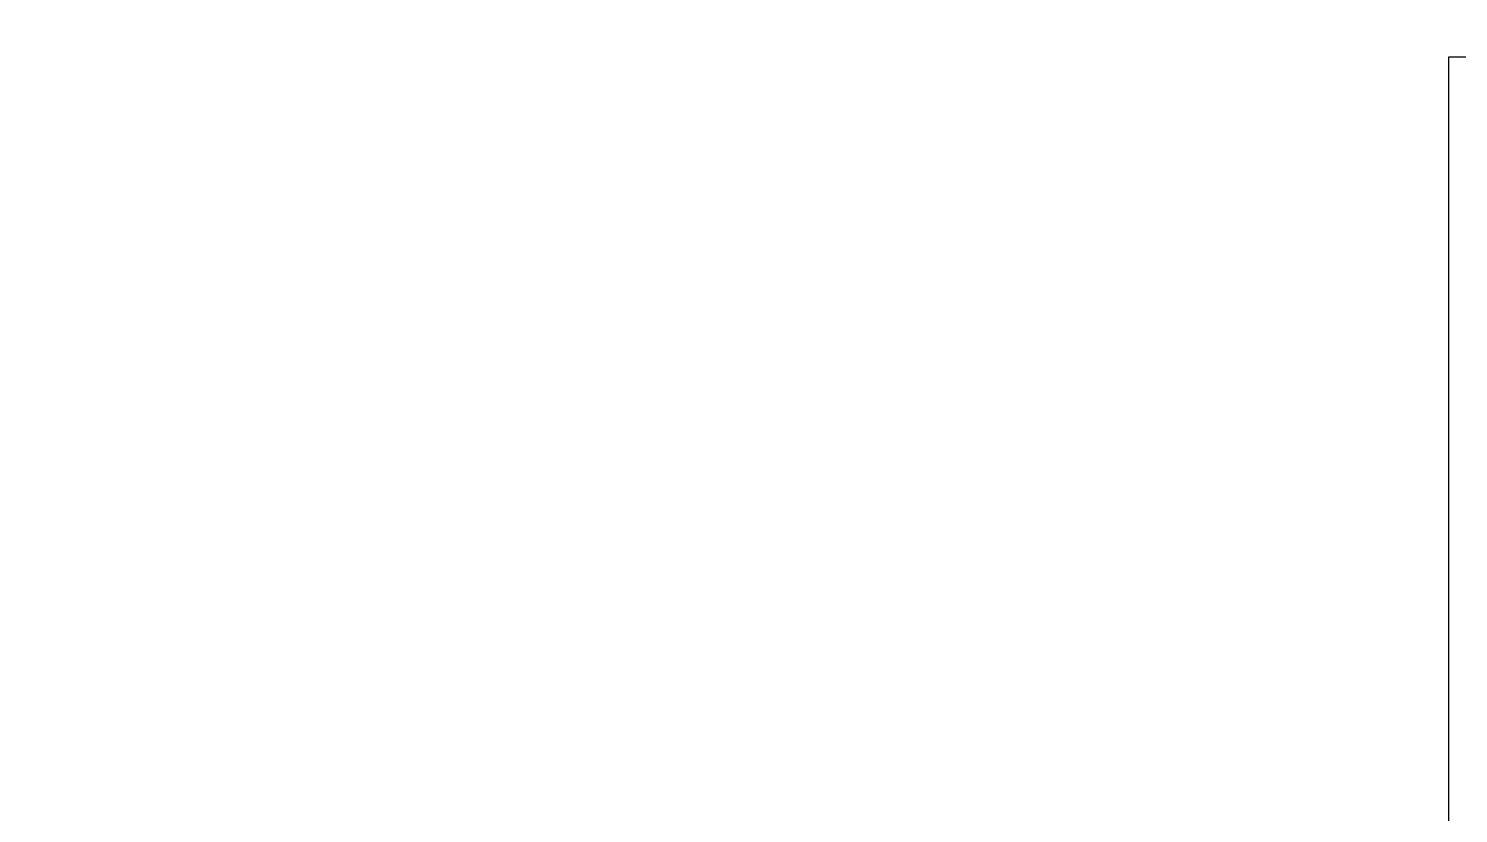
# Model space of a CAD drawing. Extents: x -8792 to 174344, y -43961 to 62816.
# Drawn here: x 118764 to 124669, y -7440 to -4199 of the extents above; entities that cross this region are included whole.
import ezdxf
from ezdxf.enums import TextEntityAlignment as Align
from ezdxf.xclip import XClip

# ---------------------------------------------------------------- set-up
doc = ezdxf.new("R2010")
doc.units = 0
doc.header["$LTSCALE"] = 50
doc.header["$XCLIPFRAME"] = 0
doc.linetypes.add('DOT2', pattern=[0.125, 0, -0.125])
for name, color, linetype in [('A-FLOR-OTLN', 4, 'DOT2'), ('C-SHET-SHBD', 11, 'Continuous'), ('C-SHET-TTLB', 11, 'Continuous'), ('TK', 7, 'Continuous'), ('吊顶', 7, 'Continuous'), ('通-图框-文字', 4, 'Continuous')]:
    doc.layers.add(name, color=color, linetype=linetype)
doc.styles.add('XD-2008', font='xd-hzs.shx', dxfattribs={"width": 0.7, "bigfont": 'xd-hztxt.shx'})
doc.styles.add('XD2008', font='@1romans.shx', dxfattribs={"width": 0.7, "bigfont": '!hztxt.shx'})

# ---------------------------------------------------------------- blocks, each defined once
blk = doc.blocks.new('A$Cbd8d7c8c')
at = {"layer": 'A-FLOR-OTLN', "color": 8}
blk.add_lwpolyline([(-22721.2, -15689.9), (-43719.4, -33393.2, 0.413756), (-43991.6, -36561, 0.189672), (122158.2, -126683, 0.414786), (124666, -124719.5), (133885.2, -48361.9, 0.379931), (116453.3, -23207.9, 0.236452)], format="xyb", dxfattribs=at)
at = {"layer": '吊顶', "const_width": 3}
blk.add_lwpolyline([(36525.2, -42886.2, 0.056654), (31389.8, -41079.3), (30859.1, -40957.8, -0.112536), (21289.5, -36343.7, -0.028917), (3039, -19971, 0.413532), (-633.6, -19953.4), (-31397.9, -50352.8, 0.414781), (-31416.3, -54033.3, 0.170492), (123964.3, -129414.7, 0.412564), (126841.2, -127143.2), (136317.5, -48655.6, 1.269195), (87076.8, -54393.3)], format="xyb", dxfattribs=at)
blk = doc.blocks.new('A3文本框')
at = {"layer": 'Defpoints', "ltscale": 500}
blk.add_lwpolyline([(10, -10), (-420, -10), (-420, 297), (10, 297)], close=True, dxfattribs=at)
at = {"layer": 'C-SHET-SHBD', "style": 'XD2008', "width": 0.7}
for tag, height, p in [('子项名称', 4.5, (-37.49, 35.41)), ('图名', 4.5, (-37.49, 24.27)), ('比例', 3, (-56.3, 8.25)), ('MQJD-01', 3, (-13.24, 2.27))]:
    blk.add_attdef(tag, text='', height=height, dxfattribs=at).set_placement(p, align=Align.CENTER)
blk = doc.blocks.new('A$Ce60f285c')
at = {"layer": 'C-SHET-TTLB'}
blk.add_lwpolyline([(430, 307), (430, 0), (0, 0), (0, 307)], close=True, dxfattribs=at)
at = {"layer": 'C-SHET-SHBD', "style": 'XD2008', "width": 0.7}
for tag, p in [('审定人', (345.74, 128.4)), ('设总', (345.74, 118.19)), ('审核人', (345.74, 107.96)), ('专业负责人', (345.74, 97.75)), ('校对人', (345.74, 87.55)), ('设计人', (345.74, 77.64))]:
    blk.add_attdef(tag, p, '', height=2.8, dxfattribs=at)
for tag, p in [('工程编号', (368.42, 27.05)), ('阶段', (404.41, 27.05)), ('专业', (404.41, 19.69))]:
    blk.add_attdef(tag, text='', height=3.5, dxfattribs=at).set_placement(p, align=Align.MIDDLE_CENTER)
at = {"layer": 'C-SHET-SHBD', "style": 'XD2008', "width": 0.7, "flags": 1}
blk.add_attdef('日期', text='', height=3.5, dxfattribs=at).set_placement((368.42, 13.43), align=Align.MIDDLE_CENTER)
at = {"layer": '通-图框-文字', "style": 'XD-2008', "width": 0.7}
for tag, p in [('建设单位', (383.41, 70.61)), ('项目名称', (383.28, 58.43))]:
    blk.add_attdef(tag, text='', height=5, dxfattribs=at).set_placement(p, align=Align.MIDDLE_CENTER)
blk = doc.blocks.new('A$C6049850a')
at = {"ltscale": 10}
blk.add_blockref('A$Ce60f285c', (0, 0), dxfattribs=at)

msp = doc.modelspace()

# ---------------------------------------------------------------- block references
at = {"ltscale": 10}
ref = msp.add_blockref('A$Cbd8d7c8c', (22321.982, 94074.685), dxfattribs=at)
XClip(ref).set_block_clipping_path([(76291.0063025201, -72283.9918497168), (103268.9259821397, -47877.3086105986)])
at = {"ltscale": 10, "xscale": 16, "yscale": 16, "zscale": 16, "rotation": 270}
msp.add_blockref('A$C6049850a', (124628.87, -4316.044), dxfattribs=at)
at = {"layer": 'TK', "color": 0}
ref = msp.add_blockref('A3文本框', (124788.87, -11036.044), dxfattribs=dict(at, xscale=16, yscale=16, zscale=16, rotation=270))
ref.add_attrib('图名', '节点图', dxfattribs={"layer": 'C-SHET-SHBD', "height": 72, "rotation": 270, "style": 'XD2008', "width": 0.7}).set_placement((125177.178, -10436.215), align=Align.CENTER)
ref.add_attrib('MQJD-01', 'FS8-JD-02', dxfattribs={"layer": 'C-SHET-SHBD', "height": 48, "rotation": 270, "style": 'XD2008', "width": 0.7}).set_placement((124811.39, -10824.129), align=Align.CENTER)
ref.add_attrib('比例', '1:16', dxfattribs={"layer": 'C-SHET-SHBD', "height": 48, "rotation": 270, "style": 'XD2008', "width": 0.7}).set_placement((124920.944, -10135.241), align=Align.CENTER)

doc.saveas('drawing.dxf')
